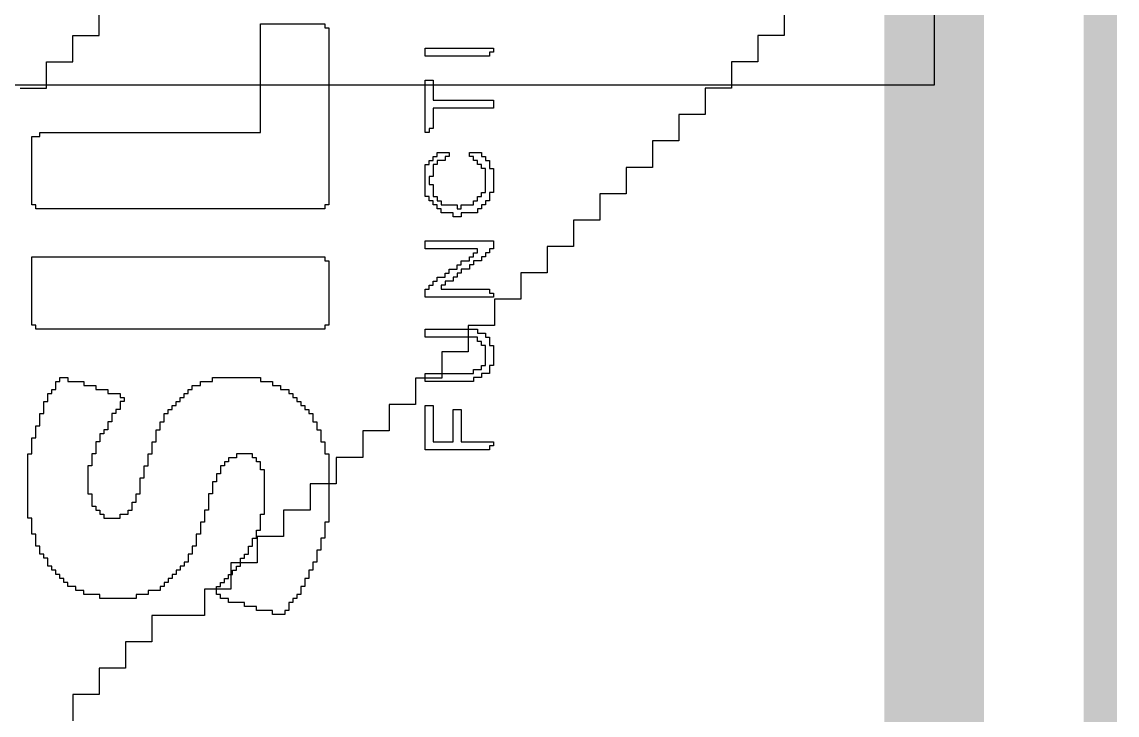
# Model space of a CAD drawing. Header units: inches. Extents: x 1.37 to 7.44, y 1.69 to 5.2.
# Drawn here: x 7.1856 to 7.4449, y 1.9376 to 2.1016 of the extents above; entities that cross this region are included whole.
import ezdxf

# ---------------------------------------------------------------- set-up
doc = ezdxf.new("R2010")
doc.units = ezdxf.units.IN
doc.header["$MEASUREMENT"] = 0
for name, color, linetype in [('Board', 216, 'Continuous'), ('Bottom Overlay', 54, 'Continuous'), ('Top Layer', 1, 'Continuous'), ('Top Overlay', 2, 'Continuous')]:
    doc.layers.add(name, color=color, linetype=linetype)

msp = doc.modelspace()

# ---------------------------------------------------------------- linework, layer by layer
at = {"layer": 'Board'}
msp.add_lwpolyline([(7.44094, 1.69291, 0.00787, 0.00787, 0), (7.44094, 5.19685, 0.00787, 0.00787, 0)], format="xyseb", dxfattribs=at)
at = {"layer": 'Bottom Overlay'}
for p, q in [((7.20391, 2.09836), (7.20391, 2.1046)), ((7.36609, 2.1046), (7.36609, 2.09836)), ((7.19768, 2.09212), (7.19768, 2.09836)), ((7.19768, 2.09836), (7.20391, 2.09836)), ((7.36609, 2.09836), (7.35986, 2.09836)), ((7.35986, 2.09836), (7.35986, 2.09212)), ((7.19144, 2.08589), (7.19144, 2.09212)), ((7.19144, 2.09212), (7.19768, 2.09212)), ((7.35986, 2.09212), (7.35362, 2.09212)), ((7.35362, 2.09212), (7.35362, 2.08589)), ((7.1852, 2.08589), (7.19144, 2.08589)), ((7.35362, 2.08589), (7.34738, 2.08589)), ((7.34738, 2.08589), (7.34738, 2.07965)), ((7.34738, 2.07965), (7.34114, 2.07965)), ((7.34114, 2.07965), (7.34114, 2.07341)), ((7.34114, 2.07341), (7.3349, 2.07341)), ((7.3349, 2.07341), (7.3349, 2.06717)), ((7.3349, 2.06717), (7.32867, 2.06717)), ((7.32867, 2.06717), (7.32867, 2.06093)), ((7.32867, 2.06093), (7.32243, 2.06093)), ((7.32243, 2.06093), (7.32243, 2.0547)), ((7.32243, 2.0547), (7.31619, 2.0547)), ((7.31619, 2.0547), (7.31619, 2.04846)), ((7.31619, 2.04846), (7.30995, 2.04846)), ((7.30995, 2.04846), (7.30995, 2.04222)), ((7.30995, 2.04222), (7.30372, 2.04222)), ((7.30372, 2.04222), (7.30372, 2.03598)), ((7.30372, 2.03598), (7.29748, 2.03598)), ((7.29748, 2.03598), (7.29748, 2.02975)), ((7.29748, 2.02975), (7.29124, 2.02975)), ((7.29124, 2.02975), (7.29124, 2.02351)), ((7.29124, 2.02351), (7.285, 2.02351)), ((7.285, 2.02351), (7.285, 2.01727)), ((7.285, 2.01727), (7.27877, 2.01727)), ((7.27877, 2.01727), (7.27877, 2.01103)), ((7.27877, 2.01103), (7.27253, 2.01103)), ((7.27253, 2.01103), (7.27253, 2.0048)), ((7.27253, 2.0048), (7.26629, 2.0048)), ((7.26629, 2.0048), (7.26629, 1.99856)), ((7.26629, 1.99856), (7.26005, 1.99856)), ((7.26005, 1.99856), (7.26005, 1.99232)), ((7.26005, 1.99232), (7.25382, 1.99232)), ((7.25382, 1.99232), (7.25382, 1.98608)), ((7.25382, 1.98608), (7.24758, 1.98608)), ((7.24758, 1.98608), (7.24758, 1.97985)), ((7.24758, 1.97985), (7.24134, 1.97985)), ((7.24134, 1.97985), (7.24134, 1.97361)), ((7.24134, 1.97361), (7.2351, 1.97361)), ((7.2351, 1.97361), (7.2351, 1.96737)), ((7.2351, 1.96737), (7.22886, 1.96737)), ((7.22886, 1.96737), (7.22886, 1.96113)), ((7.22886, 1.96113), (7.21639, 1.96113)), ((7.21639, 1.96113), (7.21639, 1.95489)), ((7.21639, 1.95489), (7.21015, 1.95489)), ((7.21015, 1.95489), (7.21015, 1.94866)), ((7.21015, 1.94866), (7.20391, 1.94866)), ((7.20391, 1.94866), (7.20391, 1.94242)), ((7.20391, 1.94242), (7.19768, 1.94242)), ((7.19768, 1.94242), (7.19768, 1.93618))]:
    msp.add_line(p, q, dxfattribs=at)
at = {"layer": 'Top Layer'}
for p, q in [((7.40157, 5.15748), (7.40157, 2.08661)), ((7.40157, 2.08661), (7.00722, 2.08661))]:
    msp.add_line(p, q, dxfattribs=at)
at = {"layer": 'Top Overlay'}
for p, q in [((7.24211, 2.07544), (7.24211, 2.10111)), ((7.24211, 2.10111), (7.25732, 2.10111)), ((7.25732, 2.10111), (7.25732, 2.10016)), ((7.25732, 2.10016), (7.25827, 2.10016)), ((7.25827, 2.10016), (7.25827, 2.07354)), ((7.28109, 2.09351), (7.28109, 2.09541)), ((7.28109, 2.09541), (7.29725, 2.09541)), ((7.29725, 2.09541), (7.29725, 2.09446)), ((7.2963, 2.09351), (7.28109, 2.09351)), ((7.29725, 2.09446), (7.2963, 2.09446)), ((7.2963, 2.09446), (7.2963, 2.09351)), ((7.28109, 2.07544), (7.28109, 2.0878)), ((7.28109, 2.0878), (7.28299, 2.0878)), ((7.28299, 2.0878), (7.28299, 2.08305)), ((7.28299, 2.08305), (7.29725, 2.08305)), ((7.29725, 2.08305), (7.29725, 2.08115)), ((7.28774, 2.08115), (7.28299, 2.08115)), ((7.28299, 2.08115), (7.28299, 2.0764)), ((7.28869, 2.08115), (7.28774, 2.08115)), ((7.29725, 2.08115), (7.28869, 2.08115)), ((7.18793, 2.05833), (7.18793, 2.07449)), ((7.18793, 2.07449), (7.18983, 2.07449)), ((7.18983, 2.07449), (7.18983, 2.07544)), ((7.18983, 2.07544), (7.24211, 2.07544)), ((7.28204, 2.07544), (7.28109, 2.07544)), ((7.28299, 2.0764), (7.28204, 2.0764)), ((7.28204, 2.0764), (7.28204, 2.07544)), ((7.25827, 2.07354), (7.25827, 2.07259)), ((7.25827, 2.07259), (7.25827, 2.05833)), ((7.28299, 2.06879), (7.28299, 2.06974)), ((7.28299, 2.06974), (7.28394, 2.06974)), ((7.28394, 2.06974), (7.28394, 2.07069)), ((7.28394, 2.07069), (7.28679, 2.07069)), ((7.28679, 2.06974), (7.28584, 2.06974)), ((7.28584, 2.06974), (7.28584, 2.06879)), ((7.28679, 2.07069), (7.28679, 2.06974)), ((7.29154, 2.06974), (7.29154, 2.07069)), ((7.29154, 2.07069), (7.2944, 2.07069)), ((7.2925, 2.06974), (7.29154, 2.06974)), ((7.2925, 2.06879), (7.2925, 2.06974)), ((7.2944, 2.07069), (7.2944, 2.06974)), ((7.2944, 2.06974), (7.29535, 2.06974)), ((7.29535, 2.06974), (7.29535, 2.06879)), ((7.28109, 2.06024), (7.28109, 2.06784)), ((7.28109, 2.06784), (7.28204, 2.06784)), ((7.28204, 2.06784), (7.28204, 2.06879)), ((7.28204, 2.06879), (7.28299, 2.06879)), ((7.28394, 2.06784), (7.28299, 2.06784)), ((7.28299, 2.06784), (7.28299, 2.06499)), ((7.28584, 2.06879), (7.28394, 2.06879)), ((7.28394, 2.06879), (7.28394, 2.06784)), ((7.29345, 2.06879), (7.2925, 2.06879)), ((7.29345, 2.06784), (7.29345, 2.06879)), ((7.2944, 2.06784), (7.29345, 2.06784)), ((7.2944, 2.06689), (7.2944, 2.06784)), ((7.29535, 2.06689), (7.2944, 2.06689)), ((7.29535, 2.06879), (7.2963, 2.06879)), ((7.29535, 2.06119), (7.29535, 2.06689)), ((7.2963, 2.06879), (7.2963, 2.06689)), ((7.2963, 2.06689), (7.29725, 2.06689)), ((7.29725, 2.06689), (7.29725, 2.06119)), ((7.28204, 2.06499), (7.28204, 2.06404)), ((7.28299, 2.06499), (7.28204, 2.06499)), ((7.28204, 2.06404), (7.28204, 2.06309)), ((7.28204, 2.06309), (7.28299, 2.06309)), ((7.28299, 2.06309), (7.28299, 2.06024)), ((7.2944, 2.06024), (7.2944, 2.06119)), ((7.2944, 2.06119), (7.29535, 2.06119)), ((7.29725, 2.06119), (7.2963, 2.06119)), ((7.2963, 2.06119), (7.2963, 2.05928)), ((7.28204, 2.06024), (7.28109, 2.06024)), ((7.28204, 2.05928), (7.28204, 2.06024)), ((7.28299, 2.05928), (7.28204, 2.05928)), ((7.28299, 2.06024), (7.28394, 2.06024)), ((7.28299, 2.05833), (7.28299, 2.05928)), ((7.28394, 2.06024), (7.28394, 2.05928)), ((7.28394, 2.05928), (7.28489, 2.05928)), ((7.28489, 2.05928), (7.28489, 2.05833)), ((7.2925, 2.05833), (7.2925, 2.05928)), ((7.2925, 2.05928), (7.29345, 2.05928)), ((7.29345, 2.05928), (7.29345, 2.06024)), ((7.29345, 2.06024), (7.2944, 2.06024)), ((7.2963, 2.05928), (7.29535, 2.05928)), ((7.29535, 2.05928), (7.29535, 2.05833)), ((7.18888, 2.05833), (7.18793, 2.05833)), ((7.18888, 2.05738), (7.18888, 2.05833)), ((7.25732, 2.05738), (7.18888, 2.05738)), ((7.25827, 2.05833), (7.25732, 2.05833)), ((7.25732, 2.05833), (7.25732, 2.05738)), ((7.28394, 2.05833), (7.28299, 2.05833)), ((7.28394, 2.05738), (7.28394, 2.05833)), ((7.28489, 2.05738), (7.28394, 2.05738)), ((7.28489, 2.05833), (7.28869, 2.05833)), ((7.28489, 2.05643), (7.28489, 2.05738)), ((7.28774, 2.05643), (7.28489, 2.05643)), ((7.28774, 2.05548), (7.28774, 2.05643)), ((7.28869, 2.05833), (7.28869, 2.05738)), ((7.28869, 2.05738), (7.28964, 2.05738)), ((7.28964, 2.05738), (7.28964, 2.05833)), ((7.28964, 2.05833), (7.2925, 2.05833)), ((7.29345, 2.05643), (7.28964, 2.05643)), ((7.28964, 2.05643), (7.28964, 2.05548)), ((7.2944, 2.05738), (7.29345, 2.05738)), ((7.29345, 2.05738), (7.29345, 2.05643)), ((7.29535, 2.05833), (7.2944, 2.05833)), ((7.2944, 2.05833), (7.2944, 2.05738)), ((7.28964, 2.05548), (7.28774, 2.05548)), ((7.28109, 2.04788), (7.28109, 2.04978)), ((7.28109, 2.04978), (7.29725, 2.04978)), ((7.29725, 2.04978), (7.29725, 2.04788)), ((7.18793, 2.02982), (7.18793, 2.04598)), ((7.18793, 2.04598), (7.25732, 2.04598)), ((7.25732, 2.04598), (7.25732, 2.04503)), ((7.28679, 2.04788), (7.28109, 2.04788)), ((7.28774, 2.04788), (7.28679, 2.04788)), ((7.29345, 2.04788), (7.28774, 2.04788)), ((7.29154, 2.04503), (7.29154, 2.04598)), ((7.29154, 2.04598), (7.2925, 2.04598)), ((7.2925, 2.04598), (7.2925, 2.04693)), ((7.2925, 2.04693), (7.29345, 2.04693)), ((7.29345, 2.04693), (7.29345, 2.04788)), ((7.29535, 2.04598), (7.2944, 2.04598)), ((7.2944, 2.04598), (7.2944, 2.04503)), ((7.2963, 2.04693), (7.29535, 2.04693)), ((7.29535, 2.04693), (7.29535, 2.04598)), ((7.29725, 2.04788), (7.2963, 2.04788)), ((7.2963, 2.04788), (7.2963, 2.04693)), ((7.25732, 2.04503), (7.25827, 2.04503)), ((7.25827, 2.04503), (7.25827, 2.02982)), ((7.28679, 2.04217), (7.28679, 2.04312)), ((7.28679, 2.04312), (7.28869, 2.04312)), ((7.28869, 2.04312), (7.28869, 2.04408)), ((7.28869, 2.04408), (7.28964, 2.04408)), ((7.28964, 2.04408), (7.28964, 2.04503)), ((7.28964, 2.04503), (7.29154, 2.04503)), ((7.29154, 2.04312), (7.28964, 2.04312)), ((7.28964, 2.04312), (7.28964, 2.04217)), ((7.2925, 2.04408), (7.29154, 2.04408)), ((7.29154, 2.04408), (7.29154, 2.04312)), ((7.2944, 2.04503), (7.2925, 2.04503)), ((7.2925, 2.04503), (7.2925, 2.04408)), ((7.28394, 2.04027), (7.28394, 2.04122)), ((7.28394, 2.04122), (7.28584, 2.04122)), ((7.28584, 2.04122), (7.28584, 2.04217)), ((7.28584, 2.04217), (7.28679, 2.04217)), ((7.28869, 2.04122), (7.28774, 2.04122)), ((7.28774, 2.04122), (7.28774, 2.04027)), ((7.28964, 2.04217), (7.28869, 2.04217)), ((7.28869, 2.04217), (7.28869, 2.04122)), ((7.28109, 2.03647), (7.28109, 2.03837)), ((7.28109, 2.03837), (7.28204, 2.03837)), ((7.28204, 2.03837), (7.28204, 2.03932)), ((7.28204, 2.03932), (7.28299, 2.03932)), ((7.28299, 2.03932), (7.28299, 2.04027)), ((7.28299, 2.04027), (7.28394, 2.04027)), ((7.28584, 2.03932), (7.28489, 2.03932)), ((7.28489, 2.03932), (7.28489, 2.03837)), ((7.28489, 2.03837), (7.2963, 2.03837)), ((7.28774, 2.04027), (7.28584, 2.04027)), ((7.28584, 2.04027), (7.28584, 2.03932)), ((7.2963, 2.03837), (7.2963, 2.03742)), ((7.29725, 2.03647), (7.28109, 2.03647)), ((7.2963, 2.03742), (7.29725, 2.03742)), ((7.29725, 2.03742), (7.29725, 2.03647)), ((7.18888, 2.02982), (7.18793, 2.02982)), ((7.18888, 2.02887), (7.18888, 2.02982)), ((7.19363, 2.02887), (7.18888, 2.02887)), ((7.19458, 2.02887), (7.19363, 2.02887)), ((7.25732, 2.02887), (7.19458, 2.02887)), ((7.25827, 2.02982), (7.25732, 2.02982)), ((7.25732, 2.02982), (7.25732, 2.02887)), ((7.28109, 2.02696), (7.28109, 2.02887)), ((7.28109, 2.02887), (7.29345, 2.02887)), ((7.29345, 2.02887), (7.29345, 2.02792)), ((7.29345, 2.02792), (7.29535, 2.02792)), ((7.29535, 2.02792), (7.29535, 2.02696)), ((7.28964, 2.02696), (7.28109, 2.02696)), ((7.29059, 2.02696), (7.28964, 2.02696)), ((7.29345, 2.02696), (7.29059, 2.02696)), ((7.29345, 2.02601), (7.29345, 2.02696)), ((7.2944, 2.02601), (7.29345, 2.02601)), ((7.2944, 2.02506), (7.2944, 2.02601)), ((7.29535, 2.02506), (7.2944, 2.02506)), ((7.29535, 2.02696), (7.2963, 2.02696)), ((7.29535, 2.02031), (7.29535, 2.02506)), ((7.2963, 2.02696), (7.2963, 2.02506)), ((7.2963, 2.02506), (7.29725, 2.02506)), ((7.29725, 2.02506), (7.29725, 2.02031)), ((7.2944, 2.01936), (7.2944, 2.02031)), ((7.2944, 2.02031), (7.29535, 2.02031)), ((7.29725, 2.02031), (7.2963, 2.02031)), ((7.2963, 2.02031), (7.2963, 2.01841)), ((7.19458, 2.01651), (7.19458, 2.01746)), ((7.19458, 2.01746), (7.19649, 2.01746)), ((7.19649, 2.01746), (7.19649, 2.01651)), ((7.23071, 2.01651), (7.23071, 2.01746)), ((7.23071, 2.01746), (7.24211, 2.01746)), ((7.24211, 2.01746), (7.24211, 2.01651)), ((7.28109, 2.01651), (7.28109, 2.01841)), ((7.28109, 2.01841), (7.2925, 2.01841)), ((7.2925, 2.01841), (7.2925, 2.01936)), ((7.2925, 2.01936), (7.2944, 2.01936)), ((7.2944, 2.01746), (7.2925, 2.01746)), ((7.2925, 2.01746), (7.2925, 2.01651)), ((7.2963, 2.01841), (7.2944, 2.01841)), ((7.2944, 2.01841), (7.2944, 2.01746)), ((7.19268, 2.01366), (7.19268, 2.01461)), ((7.19268, 2.01461), (7.19363, 2.01461)), ((7.19363, 2.01461), (7.19363, 2.01651)), ((7.19363, 2.01651), (7.19458, 2.01651)), ((7.19649, 2.01651), (7.20029, 2.01651)), ((7.20029, 2.01651), (7.20029, 2.01556)), ((7.20029, 2.01556), (7.20314, 2.01556)), ((7.20314, 2.01556), (7.20314, 2.01461)), ((7.20314, 2.01461), (7.20599, 2.01461)), ((7.20599, 2.01461), (7.20599, 2.01366)), ((7.225, 2.01366), (7.225, 2.01461)), ((7.225, 2.01461), (7.22595, 2.01461)), ((7.22595, 2.01461), (7.22595, 2.01556)), ((7.22595, 2.01556), (7.22786, 2.01556)), ((7.22786, 2.01556), (7.22786, 2.01651)), ((7.22786, 2.01651), (7.23071, 2.01651)), ((7.24211, 2.01651), (7.24497, 2.01651)), ((7.24497, 2.01651), (7.24497, 2.01556)), ((7.24497, 2.01556), (7.24687, 2.01556)), ((7.24687, 2.01556), (7.24687, 2.01461)), ((7.24687, 2.01461), (7.24877, 2.01461)), ((7.24877, 2.01461), (7.24877, 2.01366)), ((7.2925, 2.01651), (7.28109, 2.01651)), ((7.19173, 2.01176), (7.19173, 2.01366)), ((7.19173, 2.01366), (7.19268, 2.01366)), ((7.20599, 2.01366), (7.20884, 2.01366)), ((7.20884, 2.01366), (7.20884, 2.01271)), ((7.20884, 2.01271), (7.20979, 2.01271)), ((7.20979, 2.01271), (7.20979, 2.01176)), ((7.2231, 2.01176), (7.2231, 2.01271)), ((7.2231, 2.01271), (7.22405, 2.01271)), ((7.22405, 2.01271), (7.22405, 2.01366)), ((7.22405, 2.01366), (7.225, 2.01366)), ((7.24877, 2.01366), (7.24972, 2.01366)), ((7.24972, 2.01366), (7.24972, 2.01271)), ((7.24972, 2.01271), (7.25067, 2.01271)), ((7.25067, 2.01271), (7.25067, 2.01176)), ((7.19078, 2.0089), (7.19078, 2.01176)), ((7.19078, 2.01176), (7.19173, 2.01176)), ((7.20884, 2.00985), (7.20789, 2.00985)), ((7.20789, 2.00985), (7.20789, 2.0089)), ((7.20979, 2.01176), (7.20884, 2.01176)), ((7.20884, 2.01176), (7.20884, 2.00985)), ((7.22025, 2.0089), (7.22025, 2.00985)), ((7.22025, 2.00985), (7.2212, 2.00985)), ((7.2212, 2.00985), (7.2212, 2.0108)), ((7.2212, 2.0108), (7.22215, 2.0108)), ((7.22215, 2.0108), (7.22215, 2.01176)), ((7.22215, 2.01176), (7.2231, 2.01176)), ((7.25067, 2.01176), (7.25162, 2.01176)), ((7.25162, 2.01176), (7.25162, 2.0108)), ((7.25162, 2.0108), (7.25257, 2.0108)), ((7.25257, 2.0108), (7.25257, 2.00985)), ((7.25257, 2.00985), (7.25352, 2.00985)), ((7.25352, 2.00985), (7.25352, 2.0089)), ((7.28109, 2.00035), (7.28109, 2.0108)), ((7.28109, 2.0108), (7.28299, 2.0108)), ((7.28299, 2.0108), (7.28299, 2.00225)), ((7.28774, 2.00225), (7.28774, 2.00985)), ((7.28774, 2.00985), (7.28964, 2.00985)), ((7.28964, 2.00985), (7.28964, 2.0051)), ((7.18983, 2.00605), (7.18983, 2.0089)), ((7.18983, 2.0089), (7.19078, 2.0089)), ((7.20694, 2.007), (7.20599, 2.007)), ((7.20599, 2.007), (7.20599, 2.0051)), ((7.20789, 2.0089), (7.20694, 2.0089)), ((7.20694, 2.0089), (7.20694, 2.007)), ((7.21835, 2.0051), (7.21835, 2.007)), ((7.21835, 2.007), (7.2193, 2.007)), ((7.2193, 2.007), (7.2193, 2.0089)), ((7.2193, 2.0089), (7.22025, 2.0089)), ((7.25352, 2.0089), (7.25447, 2.0089)), ((7.25447, 2.0089), (7.25447, 2.007)), ((7.25447, 2.007), (7.25542, 2.007)), ((7.25542, 2.007), (7.25542, 2.0051)), ((7.18888, 2.0032), (7.18888, 2.00605)), ((7.18888, 2.00605), (7.18983, 2.00605)), ((7.20504, 2.00415), (7.20409, 2.00415)), ((7.20409, 2.00415), (7.20409, 2.00225)), ((7.20599, 2.0051), (7.20504, 2.0051)), ((7.20504, 2.0051), (7.20504, 2.00415)), ((7.2174, 2.00225), (7.2174, 2.0051)), ((7.2174, 2.0051), (7.21835, 2.0051)), ((7.25542, 2.0051), (7.25637, 2.0051)), ((7.25637, 2.0051), (7.25637, 2.00225)), ((7.28964, 2.0051), (7.28964, 2.00415)), ((7.28964, 2.00415), (7.28964, 2.00225)), ((7.18793, 1.9994), (7.18793, 2.0032)), ((7.18793, 2.0032), (7.18888, 2.0032)), ((7.20409, 2.00225), (7.20314, 2.00225)), ((7.20314, 2.00225), (7.20314, 1.9994)), ((7.21645, 1.9994), (7.21645, 2.00225)), ((7.21645, 2.00225), (7.2174, 2.00225)), ((7.25637, 2.00225), (7.25732, 2.00225)), ((7.25732, 2.00225), (7.25732, 1.9994)), ((7.28299, 2.00225), (7.28774, 2.00225)), ((7.28964, 2.00225), (7.29725, 2.00225)), ((7.29725, 2.00225), (7.29725, 2.0013)), ((7.18698, 1.98419), (7.18698, 1.9994)), ((7.18698, 1.9994), (7.18793, 1.9994)), ((7.20314, 1.9994), (7.20219, 1.9994)), ((7.20219, 1.9994), (7.20219, 1.99655)), ((7.2155, 1.99655), (7.2155, 1.9994)), ((7.2155, 1.9994), (7.21645, 1.9994)), ((7.24021, 1.9994), (7.23641, 1.9994)), ((7.23641, 1.9994), (7.23641, 1.99845)), ((7.24021, 1.99845), (7.24021, 1.9994)), ((7.25732, 1.9994), (7.25827, 1.9994)), ((7.25827, 1.9994), (7.25827, 1.98324)), ((7.2963, 2.00035), (7.28109, 2.00035)), ((7.29725, 2.0013), (7.2963, 2.0013)), ((7.2963, 2.0013), (7.2963, 2.00035)), ((7.20219, 1.99655), (7.20124, 1.99655)), ((7.20124, 1.99655), (7.20124, 1.98989)), ((7.21455, 1.99369), (7.21455, 1.99655)), ((7.21455, 1.99655), (7.2155, 1.99655)), ((7.23356, 1.99655), (7.23261, 1.99655)), ((7.23261, 1.99655), (7.23261, 1.99465)), ((7.23451, 1.9975), (7.23356, 1.9975)), ((7.23356, 1.9975), (7.23356, 1.99655)), ((7.23641, 1.99845), (7.23451, 1.99845)), ((7.23451, 1.99845), (7.23451, 1.9975)), ((7.24116, 1.99845), (7.24021, 1.99845)), ((7.24116, 1.9975), (7.24116, 1.99845)), ((7.24211, 1.9975), (7.24116, 1.9975)), ((7.24211, 1.9956), (7.24211, 1.9975)), ((7.23261, 1.99465), (7.23166, 1.99465)), ((7.23166, 1.99465), (7.23166, 1.99274)), ((7.24306, 1.9956), (7.24211, 1.9956)), ((7.24306, 1.98514), (7.24306, 1.9956)), ((7.2136, 1.98989), (7.2136, 1.99369)), ((7.2136, 1.99369), (7.21455, 1.99369)), ((7.23166, 1.99274), (7.23071, 1.99274)), ((7.23071, 1.99274), (7.23071, 1.98989)), ((7.20124, 1.98989), (7.20219, 1.98989)), ((7.20219, 1.98989), (7.20219, 1.98704)), ((7.21265, 1.98799), (7.21265, 1.98989)), ((7.21265, 1.98989), (7.2136, 1.98989)), ((7.23071, 1.98989), (7.22976, 1.98989)), ((7.22976, 1.98989), (7.22976, 1.98609)), ((7.20219, 1.98704), (7.20314, 1.98704)), ((7.20314, 1.98704), (7.20314, 1.98609)), ((7.20314, 1.98609), (7.20409, 1.98609)), ((7.20409, 1.98609), (7.20409, 1.98514)), ((7.21074, 1.98514), (7.21074, 1.98609)), ((7.21074, 1.98609), (7.2117, 1.98609)), ((7.2117, 1.98609), (7.2117, 1.98799)), ((7.2117, 1.98799), (7.21265, 1.98799)), ((7.22976, 1.98609), (7.22881, 1.98609)), ((7.22881, 1.98609), (7.22881, 1.98324)), ((7.18793, 1.98419), (7.18698, 1.98419)), ((7.18793, 1.98039), (7.18793, 1.98419)), ((7.20409, 1.98514), (7.20504, 1.98514)), ((7.20504, 1.98514), (7.20504, 1.98419)), ((7.20504, 1.98419), (7.20884, 1.98419)), ((7.20884, 1.98419), (7.20884, 1.98514)), ((7.20884, 1.98514), (7.21074, 1.98514)), ((7.24211, 1.98134), (7.24211, 1.98514)), ((7.24211, 1.98514), (7.24306, 1.98514)), ((7.22881, 1.98324), (7.22786, 1.98324)), ((7.22786, 1.98324), (7.22786, 1.98039)), ((7.24116, 1.97944), (7.24116, 1.98134)), ((7.24116, 1.98134), (7.24211, 1.98134)), ((7.25827, 1.98324), (7.25732, 1.98324)), ((7.25732, 1.98324), (7.25732, 1.97944)), ((7.18888, 1.98039), (7.18793, 1.98039)), ((7.18888, 1.97753), (7.18888, 1.98039)), ((7.22786, 1.98039), (7.2269, 1.98039)), ((7.2269, 1.98039), (7.2269, 1.97753)), ((7.24021, 1.97753), (7.24021, 1.97944)), ((7.24021, 1.97944), (7.24116, 1.97944)), ((7.25732, 1.97944), (7.25637, 1.97944)), ((7.25637, 1.97944), (7.25637, 1.97658)), ((7.18983, 1.97753), (7.18888, 1.97753)), ((7.18983, 1.97563), (7.18983, 1.97753)), ((7.19078, 1.97563), (7.18983, 1.97563)), ((7.19078, 1.97468), (7.19078, 1.97563)), ((7.22595, 1.97563), (7.225, 1.97563)), ((7.225, 1.97563), (7.225, 1.97373)), ((7.2269, 1.97753), (7.22595, 1.97753)), ((7.22595, 1.97753), (7.22595, 1.97563)), ((7.23831, 1.97468), (7.23831, 1.97563)), ((7.23831, 1.97563), (7.23926, 1.97563)), ((7.23926, 1.97563), (7.23926, 1.97753)), ((7.23926, 1.97753), (7.24021, 1.97753)), ((7.25637, 1.97658), (7.25542, 1.97658)), ((7.25542, 1.97658), (7.25542, 1.97373)), ((7.19173, 1.97468), (7.19078, 1.97468)), ((7.19173, 1.97278), (7.19173, 1.97468)), ((7.225, 1.97373), (7.22405, 1.97373)), ((7.22405, 1.97373), (7.22405, 1.97278)), ((7.23736, 1.97278), (7.23736, 1.97468)), ((7.23736, 1.97468), (7.23831, 1.97468)), ((7.25542, 1.97373), (7.25447, 1.97373)), ((7.25447, 1.97373), (7.25447, 1.97183)), ((7.19268, 1.97278), (7.19173, 1.97278)), ((7.19268, 1.97183), (7.19268, 1.97278)), ((7.19363, 1.97183), (7.19268, 1.97183)), ((7.19363, 1.97088), (7.19363, 1.97183)), ((7.19458, 1.97088), (7.19363, 1.97088)), ((7.19458, 1.96993), (7.19458, 1.97088)), ((7.22215, 1.97088), (7.2212, 1.97088)), ((7.2212, 1.97088), (7.2212, 1.96993)), ((7.2231, 1.97183), (7.22215, 1.97183)), ((7.22215, 1.97183), (7.22215, 1.97088)), ((7.22405, 1.97278), (7.2231, 1.97278)), ((7.2231, 1.97278), (7.2231, 1.97183)), ((7.23451, 1.96993), (7.23451, 1.97088)), ((7.23451, 1.97088), (7.23546, 1.97088)), ((7.23546, 1.97088), (7.23546, 1.97183)), ((7.23546, 1.97183), (7.23641, 1.97183)), ((7.23641, 1.97183), (7.23641, 1.97278)), ((7.23641, 1.97278), (7.23736, 1.97278)), ((7.25447, 1.97183), (7.25352, 1.97183)), ((7.25352, 1.97183), (7.25352, 1.96993)), ((7.19554, 1.96993), (7.19458, 1.96993)), ((7.19554, 1.96898), (7.19554, 1.96993)), ((7.19649, 1.96898), (7.19554, 1.96898)), ((7.19649, 1.96803), (7.19649, 1.96898)), ((7.19839, 1.96803), (7.19649, 1.96803)), ((7.19839, 1.96708), (7.19839, 1.96803)), ((7.2193, 1.96803), (7.21835, 1.96803)), ((7.21835, 1.96803), (7.21835, 1.96708)), ((7.22025, 1.96898), (7.2193, 1.96898)), ((7.2193, 1.96898), (7.2193, 1.96803)), ((7.2212, 1.96993), (7.22025, 1.96993)), ((7.22025, 1.96993), (7.22025, 1.96898)), ((7.23166, 1.96613), (7.23166, 1.96803)), ((7.23166, 1.96803), (7.23261, 1.96803)), ((7.23261, 1.96803), (7.23261, 1.96898)), ((7.23261, 1.96898), (7.23356, 1.96898)), ((7.23356, 1.96898), (7.23356, 1.96993)), ((7.23356, 1.96993), (7.23451, 1.96993)), ((7.25257, 1.96803), (7.25162, 1.96803)), ((7.25162, 1.96803), (7.25162, 1.96613)), ((7.25352, 1.96993), (7.25257, 1.96993)), ((7.25257, 1.96993), (7.25257, 1.96803)), ((7.20029, 1.96708), (7.19839, 1.96708)), ((7.20029, 1.96613), (7.20029, 1.96708)), ((7.20409, 1.96613), (7.20029, 1.96613)), ((7.20409, 1.96518), (7.20409, 1.96613)), ((7.2136, 1.96613), (7.21265, 1.96613)), ((7.21265, 1.96613), (7.21265, 1.96518)), ((7.2155, 1.96613), (7.2136, 1.96613)), ((7.21835, 1.96708), (7.2155, 1.96708)), ((7.2155, 1.96708), (7.2155, 1.96613)), ((7.23261, 1.96613), (7.23166, 1.96613)), ((7.23261, 1.96518), (7.23261, 1.96613)), ((7.25162, 1.96613), (7.25067, 1.96613)), ((7.25067, 1.96613), (7.25067, 1.96518)), ((7.21265, 1.96518), (7.20409, 1.96518)), ((7.23451, 1.96518), (7.23261, 1.96518)), ((7.23451, 1.96423), (7.23451, 1.96518)), ((7.23831, 1.96423), (7.23451, 1.96423)), ((7.23831, 1.96328), (7.23831, 1.96423)), ((7.24116, 1.96328), (7.23831, 1.96328)), ((7.24116, 1.96233), (7.24116, 1.96328)), ((7.24972, 1.96423), (7.24877, 1.96423)), ((7.24877, 1.96423), (7.24877, 1.96233)), ((7.25067, 1.96518), (7.24972, 1.96518)), ((7.24972, 1.96518), (7.24972, 1.96423)), ((7.24497, 1.96233), (7.24116, 1.96233)), ((7.24497, 1.96137), (7.24497, 1.96233)), ((7.24782, 1.96137), (7.24497, 1.96137)), ((7.24877, 1.96233), (7.24782, 1.96233)), ((7.24782, 1.96233), (7.24782, 1.96137))]:
    msp.add_line(p, q, dxfattribs=at)
msp.add_lwpolyline([(7.40157, 1.73228, 0.02362, 0.02362, 0), (7.40157, 5.15748, 0.02362, 0.02362, 0)], format="xyseb", dxfattribs=at)

doc.saveas('drawing.dxf')
